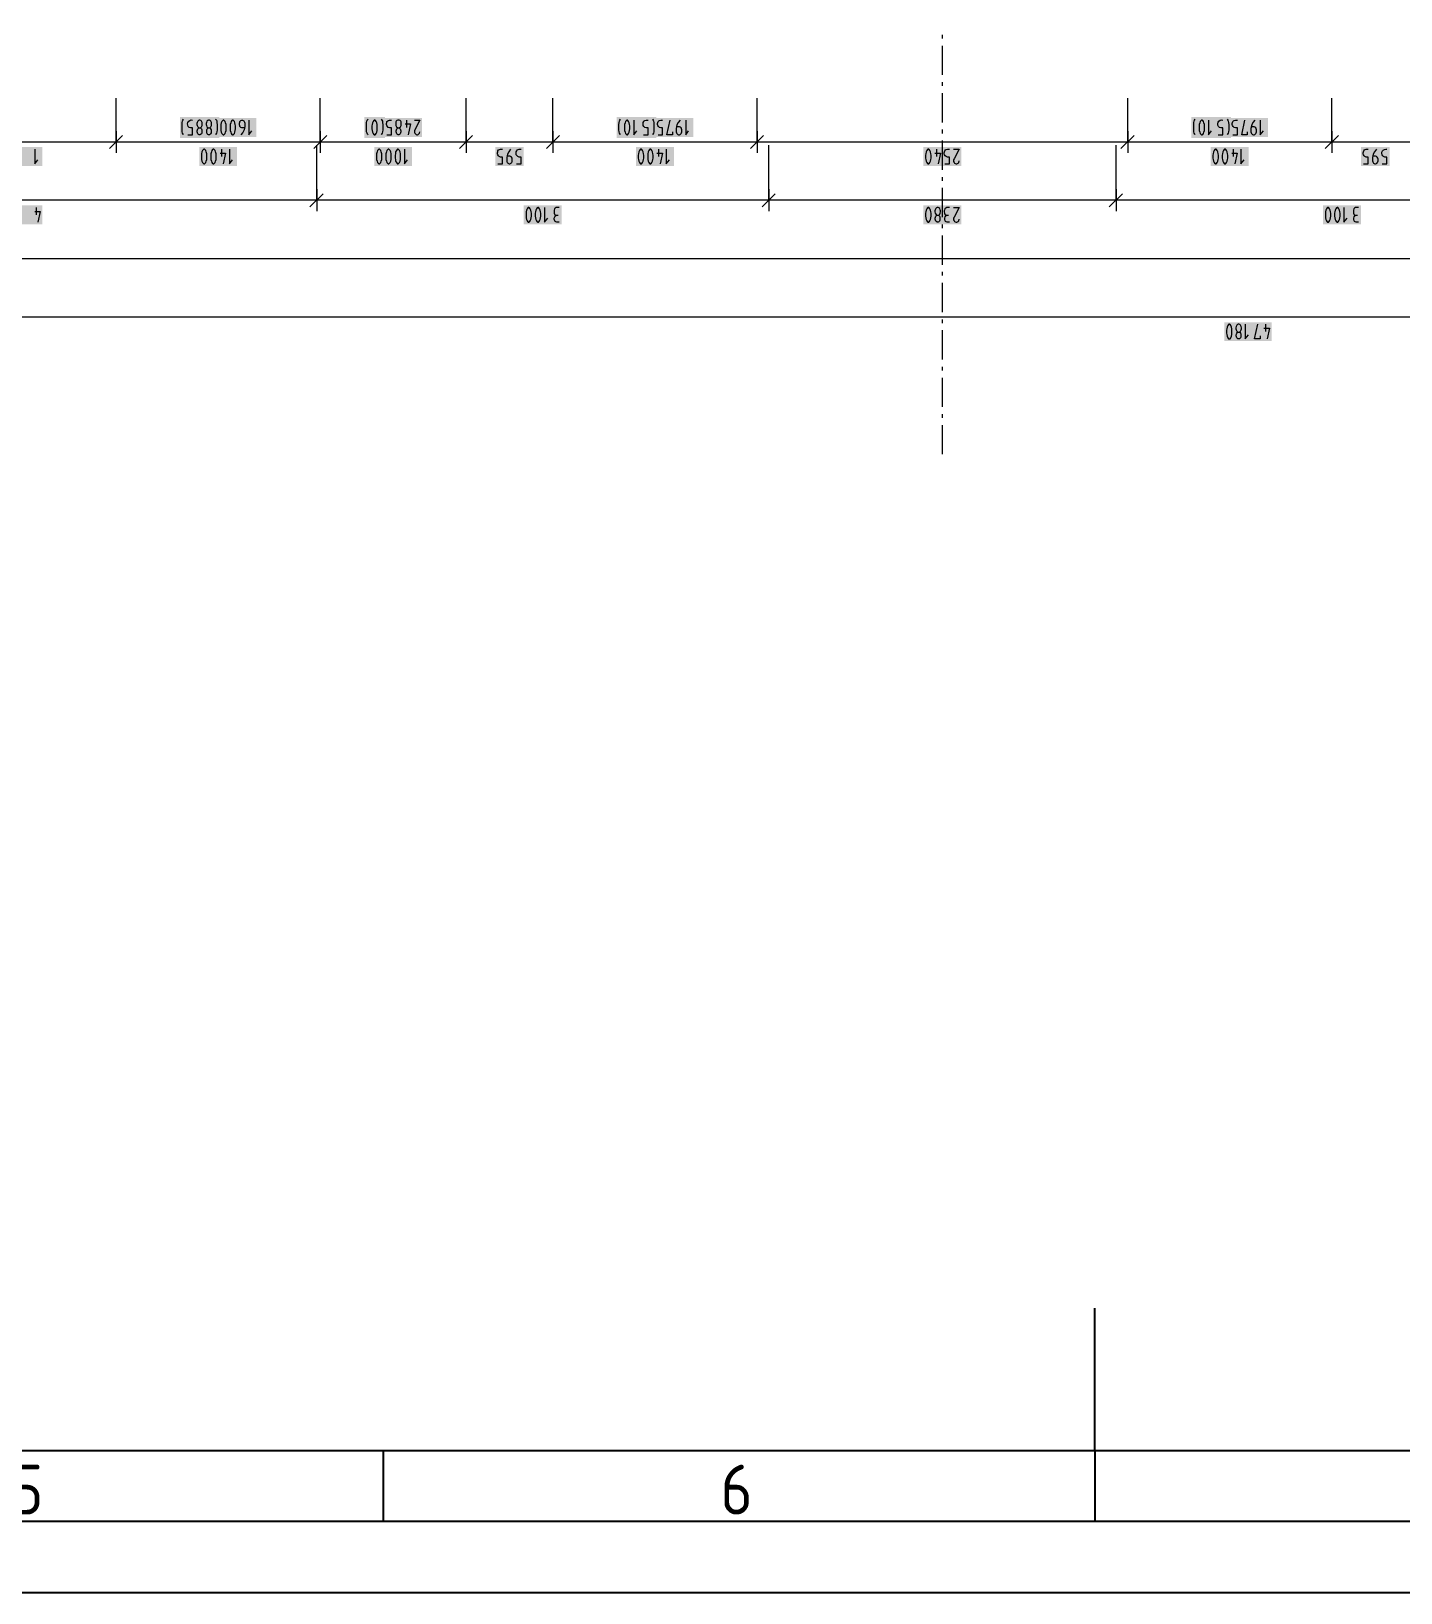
# Model space of a CAD drawing. Header units: millimetres. Extents: x 0 to 594, y 0 to 420.
# Drawn here: x 222.3 to 318.5, y 0 to 109.7 of the extents above; entities that cross this region are included whole.
import ezdxf

# ---------------------------------------------------------------- set-up
doc = ezdxf.new("R2010")
doc.units = ezdxf.units.MM
doc.header["$LTSCALE"] = 8
for name, color, linetype in [('035', 5, 'Continuous'), ('07', 7, 'Continuous'), ('PDF_Koty delkove', 7, 'Continuous'), ('PDF_Osy hlavni', 7, 'Continuous')]:
    doc.layers.add(name, color=color, linetype=linetype)
doc.styles.add('ISO Proportional', font='isocp.shx')

# ---------------------------------------------------------------- blocks, each defined once
blk = doc.blocks.new('IEC_border_a2')
at = {"layer": '035'}
for p, q in [((10, 10), (584, 10)), ((247, 10), (247, 5)), ((297, 10), (297, 5))]:
    blk.add_line(p, q, dxfattribs=at)
blk.add_lwpolyline([(0, 420), (594, 420), (594, 0), (0, 0)], close=True, dxfattribs=at)
at = {"layer": '07'}
blk.add_line((297, 10), (297, 20), dxfattribs=at)
blk.add_lwpolyline([(5, 415), (589, 415), (589, 5), (5, 5)], close=True, dxfattribs=at)
at = {"layer": '035', "style": 'ISO Proportional'}
for s, p in [('5', (220.84, 5.5)), ('6', (270.69, 5.5))]:
    blk.add_text(s, height=3.5, dxfattribs=at).set_placement(p)

msp = doc.modelspace()

# ---------------------------------------------------------------- linework, layer by layer
at = {"layer": 'PDF_Koty delkove', "lineweight": 18}
for points in [[(228.22, 101.94), (228.22, 103.23), (228.22, 103.28), (228.22, 103.36), (228.22, 103.4), (228.22, 103.45), (228.22, 103.5), (228.22, 103.52), (228.22, 103.57), (228.22, 105.02)], [(242.57, 101.94), (242.57, 103.15), (242.57, 103.2), (242.57, 103.28), (242.57, 103.32), (242.57, 103.36), (242.57, 103.41), (242.57, 103.43), (242.57, 103.48), (242.57, 103.6), (242.57, 103.65), (242.57, 105.02)], [(252.82, 103.1), (252.82, 103.14), (252.82, 103.22), (252.82, 103.26), (252.82, 103.3), (252.82, 103.35), (252.82, 103.37), (252.82, 103.42), (252.82, 103.53), (252.82, 103.58), (252.82, 103.61), (252.82, 103.66), (252.82, 105.02)], [(258.92, 101.94), (258.92, 103.07), (258.92, 103.11), (258.92, 103.18), (258.92, 103.22), (258.92, 103.27), (258.92, 103.31), (258.92, 103.33), (258.92, 103.38), (258.92, 103.49), (258.92, 103.54), (258.92, 103.57), (258.92, 103.62), (258.92, 105.02)], [(273.27, 101.94), (273.27, 102.99), (273.27, 103.03), (273.27, 103.1), (273.27, 103.14), (273.27, 103.18), (273.27, 103.22), (273.27, 103.24), (273.27, 103.28), (273.27, 103.39), (273.27, 103.44), (273.27, 103.47), (273.27, 103.51), (273.27, 103.6), (273.27, 103.65), (273.27, 105.02)], [(299.31, 101.94), (299.31, 102.85), (299.31, 102.89), (299.31, 102.95), (299.31, 102.99), (299.31, 103.02), (299.31, 103.06), (299.31, 103.08), (299.31, 103.12), (299.31, 103.22), (299.31, 103.26), (299.31, 103.28), (299.31, 103.32), (299.31, 103.4), (299.31, 103.44), (299.31, 105.02)], [(313.66, 103.22), (313.66, 103.29), (313.66, 103.33), (313.66, 103.59), (313.66, 103.64), (313.66, 105.02)], [(232.97, 102.45), (232.95, 102.49), (232.9, 102.56), (232.88, 102.66), (232.86, 102.8), (232.86, 103.14), (232.88, 103.31), (232.89, 103.41), (232.92, 103.48), (232.97, 103.55)], [(235.21, 103.55), (235.27, 103.48), (235.3, 103.41), (235.31, 103.31), (235.32, 103.14), (235.32, 102.8), (235.31, 102.66), (235.28, 102.56), (235.24, 102.49), (235.21, 102.45)], [(235.92, 103.29), (235.88, 103.39), (235.83, 103.46), (235.8, 103.48), (235.74, 103.48), (235.72, 103.46), (235.66, 103.39), (235.62, 103.29), (235.59, 103.17), (235.58, 103.07)], [(235.58, 103.07), (235.58, 102.86), (235.59, 102.76), (235.62, 102.64), (235.66, 102.54), (235.72, 102.47), (235.74, 102.45), (235.8, 102.45), (235.83, 102.47), (235.88, 102.54), (235.92, 102.64), (235.95, 102.76), (235.96, 102.86), (235.96, 103.07), (235.95, 103.17), (235.92, 103.29)], [(237.25, 102.93), (237.06, 102.93), (237, 102.95), (236.96, 102.98), (236.93, 103.02), (236.91, 103.07), (236.89, 103.14), (236.89, 103.27), (236.91, 103.34), (236.93, 103.39), (236.96, 103.43), (237, 103.46)], [(237, 103.46), (237.06, 103.48), (237.11, 103.48), (237.16, 103.46), (237.21, 103.43), (237.23, 103.39), (237.26, 103.34), (237.27, 103.27), (237.27, 103.03), (237.22, 102.8), (237.14, 102.62), (237, 102.45)], [(237.55, 103.48), (237.55, 102.45), (237.77, 102.73)], [(245.93, 102.45), (245.9, 102.49), (245.86, 102.56), (245.83, 102.66), (245.82, 102.8), (245.82, 103.14), (245.83, 103.31), (245.85, 103.41), (245.87, 103.48), (245.93, 103.55)], [(246.86, 103.55), (246.91, 103.48), (246.94, 103.41), (246.95, 103.31), (246.97, 103.14), (246.97, 102.8), (246.95, 102.66), (246.93, 102.56), (246.88, 102.49)], [(247.25, 102.45), (247.58, 102.45), (247.58, 102.93), (247.44, 102.93), (247.35, 102.97), (247.29, 103.02), (247.24, 103.1), (247.22, 103.17), (247.22, 103.24), (247.24, 103.31), (247.26, 103.38), (247.31, 103.43), (247.36, 103.46), (247.44, 103.48), (247.58, 103.48)], [(248.54, 103.21), (248.92, 103.21), (248.75, 102.45)], [(248.64, 103.48), (248.64, 102.97)], [(249.19, 103.48), (249.57, 103.48), (249.22, 102.8), (249.19, 102.73), (249.19, 102.62), (249.22, 102.56), (249.26, 102.51), (249.3, 102.47), (249.36, 102.45), (249.41, 102.45), (249.46, 102.47), (249.51, 102.51), (249.55, 102.56), (249.57, 102.66)], [(263.67, 102.45), (263.64, 102.49), (263.6, 102.56), (263.58, 102.66), (263.56, 102.8), (263.56, 103.14), (263.58, 103.31), (263.59, 103.41), (263.62, 103.48), (263.67, 103.55)], [(264.6, 103.48), (264.6, 102.45), (264.82, 102.73)], [(265.28, 102.45), (265.61, 102.45), (265.61, 102.93), (265.47, 102.93), (265.38, 102.97), (265.32, 103.02), (265.27, 103.1), (265.26, 103.17), (265.26, 103.24), (265.27, 103.31), (265.3, 103.38), (265.34, 103.43), (265.39, 103.46), (265.47, 103.48), (265.61, 103.48)], [(265.91, 103.55), (265.97, 103.48), (265.99, 103.41), (266.01, 103.31), (266.02, 103.14), (266.02, 102.8), (266.01, 102.66), (265.98, 102.56), (265.94, 102.49)], [(266.31, 102.45), (266.63, 102.45), (266.63, 102.93), (266.5, 102.93), (266.4, 102.97), (266.35, 103.02), (266.29, 103.1), (266.28, 103.17), (266.28, 103.24), (266.29, 103.31), (266.32, 103.38), (266.36, 103.43), (266.41, 103.46), (266.5, 103.48), (266.63, 103.48)], [(267.32, 102.66), (267.32, 102.45), (266.93, 102.45), (267.15, 103.48)], [(267.86, 103.48), (267.73, 103.31), (267.64, 103.14), (267.59, 102.9), (267.59, 102.66), (267.6, 102.59), (267.63, 102.54), (267.66, 102.51), (267.7, 102.47), (267.75, 102.45), (267.81, 102.45), (267.86, 102.47), (267.9, 102.51), (267.93, 102.54), (267.96, 102.59), (267.97, 102.66), (267.97, 102.8), (267.96, 102.86), (267.93, 102.93), (267.86, 102.98), (267.81, 103), (267.62, 103)], [(268.25, 103.48), (268.25, 102.45), (268.46, 102.73)], [(304.06, 102.45), (304.03, 102.49), (303.99, 102.56), (303.96, 102.66), (303.95, 102.8), (303.95, 103.14), (303.96, 103.31), (303.97, 103.41), (304, 103.48), (304.06, 103.55)], [(304.99, 103.48), (304.99, 102.45), (305.2, 102.73)], [(306.3, 103.55), (306.35, 103.48), (306.38, 103.41), (306.39, 103.31), (306.41, 103.14), (306.41, 102.8), (306.39, 102.66), (306.36, 102.56), (306.32, 102.49), (306.3, 102.45)], [(306.69, 102.45), (307.02, 102.45), (307.02, 102.93), (306.88, 102.93), (306.79, 102.97), (306.73, 103.02), (306.68, 103.1), (306.66, 103.17), (306.66, 103.24), (306.68, 103.31), (306.7, 103.38), (306.74, 103.43), (306.8, 103.46), (306.88, 103.48), (307.02, 103.48)], [(307.7, 102.66), (307.7, 102.45), (307.32, 102.45), (307.54, 103.48)], [(308.11, 103.31), (308.03, 103.14), (307.97, 102.9), (307.97, 102.66), (307.99, 102.59), (308.02, 102.54), (308.04, 102.51), (308.08, 102.47), (308.14, 102.45), (308.19, 102.45), (308.25, 102.47), (308.29, 102.51), (308.32, 102.54), (308.34, 102.59), (308.36, 102.66), (308.36, 102.8), (308.34, 102.86), (308.32, 102.93), (308.25, 102.98), (308.19, 103), (308, 103)], [(308.25, 103.48), (308.11, 103.31)], [(308.63, 103.48), (308.63, 102.45), (308.85, 102.73)], [(313.66, 101.94), (313.66, 102.78), (313.66, 102.81), (313.66, 102.87), (313.66, 102.9), (313.66, 102.94), (313.66, 102.97), (313.66, 102.99), (313.66, 103.03), (313.66, 103.12), (313.66, 103.16), (313.66, 103.18), (313.66, 103.22)], [(228.68, 102.4), (227.76, 101.48)], [(228.22, 102.71), (228.22, 101.94), (228.22, 101.17)], [(234.15, 102.93), (234.18, 102.91), (234.22, 102.86), (234.24, 102.8), (234.26, 102.73), (234.26, 102.66), (234.24, 102.59), (234.22, 102.52), (234.16, 102.47), (234.12, 102.45), (234.07, 102.45), (234.02, 102.47), (233.97, 102.52), (233.94, 102.59), (233.93, 102.66), (233.93, 102.73), (233.94, 102.8), (233.97, 102.86), (234.01, 102.91), (234.04, 102.93)], [(234.63, 102.52), (234.6, 102.59), (234.59, 102.66), (234.59, 102.73), (234.6, 102.8), (234.63, 102.86), (234.67, 102.91), (234.69, 102.93)], [(234.8, 102.93), (234.83, 102.91), (234.87, 102.86), (234.9, 102.8), (234.91, 102.73), (234.91, 102.66), (234.9, 102.59), (234.87, 102.52), (234.82, 102.47), (234.78, 102.45), (234.72, 102.45), (234.68, 102.47), (234.63, 102.52)], [(243.03, 102.4), (242.11, 101.48)], [(242.57, 102.71), (242.57, 101.94), (242.57, 101.17)], [(246.88, 102.49), (246.86, 102.45)], [(248.13, 102.93), (248.15, 102.91), (248.19, 102.86), (248.22, 102.8), (248.23, 102.73), (248.23, 102.66), (248.22, 102.59), (248.19, 102.52), (248.14, 102.47), (248.1, 102.45), (248.04, 102.45), (248, 102.47), (247.95, 102.52), (247.92, 102.59), (247.91, 102.66), (247.91, 102.73), (247.92, 102.8), (247.95, 102.86), (247.99, 102.91), (248.02, 102.93)], [(253.28, 102.4), (252.36, 101.48)], [(252.82, 101.94), (252.82, 103.1)], [(252.82, 102.71), (252.82, 101.94), (252.82, 101.17)], [(259.38, 102.4), (258.46, 101.48)], [(258.92, 102.71), (258.92, 101.94), (258.92, 101.17)], [(265.94, 102.49), (265.91, 102.45)], [(273.73, 102.4), (272.81, 101.48)], [(273.27, 102.71), (273.27, 101.94), (273.27, 101.17)], [(299.77, 102.4), (298.84, 101.48)], [(299.31, 102.71), (299.31, 101.94), (299.31, 101.17)], [(314.12, 102.4), (313.19, 101.48)], [(313.66, 102.71), (313.66, 101.94), (313.66, 101.17)], [(423.89, 101.94), (402.42, 101.94), (388.07, 101.94), (381.97, 101.94), (371.72, 101.94), (357.37, 101.94), (344.35, 101.94), (330, 101.94), (319.75, 101.94), (313.66, 101.94), (299.31, 101.94), (273.27, 101.94), (258.92, 101.94), (252.82, 101.94), (242.57, 101.94), (228.22, 101.94), (215.21, 101.94)], [(222.51, 101.43), (222.51, 100.4), (222.73, 100.68)], [(234.88, 101.02), (234.88, 100.81), (234.89, 100.71), (234.92, 100.59), (234.96, 100.49), (235.01, 100.42), (235.04, 100.4), (235.1, 100.4), (235.12, 100.42), (235.18, 100.49), (235.22, 100.59), (235.25, 100.71), (235.26, 100.81), (235.26, 101.02), (235.25, 101.12), (235.22, 101.24), (235.18, 101.34), (235.12, 101.41), (235.1, 101.43), (235.04, 101.43), (235.01, 101.41), (234.96, 101.34), (234.92, 101.24), (234.89, 101.12), (234.88, 101.02)], [(235.53, 101.16), (235.92, 101.16), (235.75, 100.4)], [(235.64, 101.43), (235.64, 100.92)], [(236.19, 101.43), (236.19, 100.4), (236.41, 100.68)], [(242.32, 97.85), (242.32, 101.73)], [(246.52, 100.81), (246.53, 100.71), (246.56, 100.59), (246.6, 100.49), (246.66, 100.42), (246.68, 100.4), (246.74, 100.4), (246.77, 100.42), (246.82, 100.49), (246.86, 100.59), (246.89, 100.71), (246.9, 100.81), (246.9, 101.02), (246.89, 101.12), (246.86, 101.24), (246.82, 101.34), (246.77, 101.41), (246.74, 101.43), (246.68, 101.43), (246.66, 101.41), (246.6, 101.34), (246.56, 101.24), (246.53, 101.12), (246.52, 101.02)], [(246.52, 101.02), (246.52, 100.81)], [(248.49, 101.43), (248.49, 100.4), (248.71, 100.68)], [(255.05, 100.4), (255.38, 100.4), (255.38, 100.88), (255.24, 100.88), (255.15, 100.92), (255.09, 100.97), (255.04, 101.05), (255.02, 101.12), (255.02, 101.19), (255.04, 101.26), (255.06, 101.33), (255.1, 101.38), (255.16, 101.41), (255.24, 101.43), (255.38, 101.43)], [(255.95, 101.43), (255.82, 101.26), (255.73, 101.09), (255.68, 100.85), (255.68, 100.61), (255.69, 100.54), (255.72, 100.49), (255.75, 100.46), (255.79, 100.42), (255.84, 100.4), (255.9, 100.4), (255.95, 100.42), (255.99, 100.46), (256.02, 100.49), (256.05, 100.54), (256.06, 100.61), (256.06, 100.75), (256.05, 100.81), (256.02, 100.88), (255.95, 100.93), (255.9, 100.95), (255.71, 100.95)], [(256.36, 100.4), (256.69, 100.4), (256.69, 100.88), (256.55, 100.88), (256.46, 100.92), (256.4, 100.97), (256.35, 101.05), (256.34, 101.12), (256.34, 101.19), (256.35, 101.26), (256.38, 101.33), (256.42, 101.38), (256.47, 101.41), (256.55, 101.43), (256.69, 101.43)], [(264.92, 101.02), (264.92, 100.81), (264.93, 100.71), (264.96, 100.59), (265, 100.49), (265.05, 100.42), (265.08, 100.4), (265.14, 100.4), (265.16, 100.42), (265.22, 100.49), (265.26, 100.59), (265.29, 100.71), (265.3, 100.81), (265.3, 101.02), (265.29, 101.12), (265.26, 101.24), (265.22, 101.34), (265.16, 101.41), (265.14, 101.43), (265.08, 101.43), (265.05, 101.41), (265, 101.34), (264.96, 101.24)], [(264.96, 101.24), (264.93, 101.12), (264.92, 101.02)], [(266.23, 101.16), (266.62, 101.16), (266.45, 100.4)], [(266.34, 101.43), (266.34, 100.92)], [(266.89, 101.43), (266.89, 100.4)], [(274.09, 97.85), (274.09, 101.73)], [(285.77, 101.16), (286.15, 101.16), (285.99, 100.4)], [(285.88, 101.43), (285.88, 100.92)], [(286.45, 100.4), (286.78, 100.4), (286.78, 100.88), (286.64, 100.88), (286.55, 100.92), (286.49, 100.97), (286.44, 101.05), (286.42, 101.12), (286.42, 101.19), (286.44, 101.26), (286.47, 101.33), (286.51, 101.38), (286.56, 101.41), (286.64, 101.43), (286.78, 101.43)], [(287.08, 101.43), (287.47, 101.43), (287.11, 100.75), (287.08, 100.68), (287.08, 100.57), (287.11, 100.51)], [(298.49, 97.85), (298.49, 101.73)], [(305.96, 100.81), (305.97, 100.71), (306, 100.59), (306.04, 100.49), (306.1, 100.42), (306.12, 100.4), (306.18, 100.4), (306.21, 100.42), (306.26, 100.49), (306.3, 100.59), (306.33, 100.71), (306.34, 100.81), (306.34, 101.02), (306.33, 101.12), (306.3, 101.24), (306.26, 101.34), (306.21, 101.41), (306.18, 101.43), (306.12, 101.43), (306.1, 101.41), (306.04, 101.34), (306, 101.24), (305.97, 101.12), (305.96, 101.02)], [(305.96, 101.02), (305.96, 100.81)], [(306.62, 101.16), (307, 101.16), (306.84, 100.4)], [(306.73, 101.43), (306.73, 100.92)], [(307.27, 101.43), (307.27, 100.4), (307.49, 100.68)], [(315.88, 100.4), (316.21, 100.4), (316.21, 100.88), (316.07, 100.88), (315.98, 100.92), (315.92, 100.97), (315.87, 101.05), (315.86, 101.12), (315.86, 101.19), (315.87, 101.26), (315.9, 101.33), (315.94, 101.38), (315.99, 101.41), (316.07, 101.43), (316.21, 101.43)], [(316.79, 101.43), (316.65, 101.26), (316.57, 101.09), (316.51, 100.85), (316.51, 100.61), (316.53, 100.54), (316.55, 100.49), (316.58, 100.46), (316.62, 100.42), (316.68, 100.4), (316.73, 100.4), (316.79, 100.42), (316.83, 100.46), (316.85, 100.49), (316.88, 100.54), (316.9, 100.61), (316.9, 100.75), (316.88, 100.81), (316.85, 100.88), (316.79, 100.93), (316.73, 100.95), (316.54, 100.95)], [(266.89, 100.4), (267.11, 100.68)], [(287.11, 100.51), (287.15, 100.46), (287.19, 100.42), (287.25, 100.4), (287.3, 100.4), (287.35, 100.42), (287.4, 100.46), (287.44, 100.51), (287.47, 100.61)], [(549.56, 97.85), (518.99, 97.85), (486.83, 97.85), (438.24, 97.85), (403.24, 97.85), (371.46, 97.85), (330.26, 97.85), (298.49, 97.85), (274.09, 97.85), (242.32, 97.85), (201.11, 97.85), (169.34, 97.85), (140.38, 97.85), (119.96, 97.85), (114.47, 97.85), (80.88, 97.85), (65.97, 97.85)], [(242.78, 98.31), (241.85, 97.39)], [(242.32, 98.62), (242.32, 97.85), (242.32, 97.08)], [(274.55, 98.31), (273.63, 97.39)], [(274.09, 98.62), (274.09, 97.85), (274.09, 97.08)], [(298.95, 98.31), (298.02, 97.39)], [(298.49, 98.62), (298.49, 97.85), (298.49, 97.08)], [(222.51, 97.06), (222.89, 97.06), (222.73, 96.31)], [(222.62, 97.34), (222.62, 96.82)], [(257.16, 96.33), (257.19, 96.31), (257.24, 96.31), (257.27, 96.33), (257.33, 96.4), (257.37, 96.5), (257.4, 96.62), (257.41, 96.72), (257.41, 96.93), (257.4, 97.03), (257.37, 97.15), (257.33, 97.25), (257.27, 97.32), (257.24, 97.34), (257.19, 97.34), (257.16, 97.32), (257.11, 97.25), (257.07, 97.15), (257.04, 97.03), (257.03, 96.93)], [(257.03, 96.93), (257.03, 96.72), (257.04, 96.62), (257.07, 96.5), (257.11, 96.4), (257.16, 96.33)], [(258.34, 97.34), (258.34, 96.31), (258.56, 96.58)], [(259.35, 97.34), (259.16, 97.34), (259.09, 97.3), (259.04, 97.25), (259.01, 97.16), (259, 97.1), (259, 97.03), (259.01, 96.94), (259.04, 96.87), (259.09, 96.82), (259.19, 96.79)], [(259.19, 96.31), (259.13, 96.33), (259.08, 96.36), (259.05, 96.41), (259.02, 96.52), (259.02, 96.58), (259.05, 96.69), (259.11, 96.75), (259.19, 96.79), (259.3, 96.79)], [(286.04, 97.32), (285.99, 97.34), (285.93, 97.34), (285.88, 97.32), (285.82, 97.27), (285.78, 97.18), (285.77, 97.1)], [(285.77, 97.1), (285.77, 97.03), (285.78, 96.94), (285.82, 96.86), (285.88, 96.81), (285.9, 96.79), (286.01, 96.79), (286.04, 96.81), (286.1, 96.86), (286.14, 96.94), (286.15, 97.03), (286.15, 97.1), (286.14, 97.18), (286.1, 97.27), (286.04, 97.32)], [(286.01, 96.79), (286.04, 96.77), (286.08, 96.72), (286.11, 96.65), (286.12, 96.58), (286.12, 96.52), (286.11, 96.45), (286.08, 96.38), (286.03, 96.33), (285.99, 96.31), (285.93, 96.31), (285.89, 96.33), (285.84, 96.38), (285.81, 96.45), (285.79, 96.52), (285.79, 96.58), (285.81, 96.65), (285.84, 96.72), (285.88, 96.77), (285.9, 96.79)], [(286.78, 97.34), (286.59, 97.34), (286.52, 97.3), (286.47, 97.25), (286.44, 97.16), (286.42, 97.1), (286.42, 97.03), (286.44, 96.94), (286.47, 96.87), (286.52, 96.82), (286.62, 96.79)], [(286.78, 96.31), (286.62, 96.31), (286.56, 96.33), (286.51, 96.36), (286.48, 96.41), (286.45, 96.52), (286.45, 96.58), (286.48, 96.69), (286.53, 96.75), (286.62, 96.79), (286.73, 96.79)], [(287.08, 97.34), (287.47, 97.34), (287.11, 96.65), (287.08, 96.58), (287.08, 96.48), (287.11, 96.41), (287.15, 96.36), (287.19, 96.33), (287.25, 96.31), (287.3, 96.31), (287.36, 96.33), (287.4, 96.36), (287.44, 96.41), (287.47, 96.52)], [(313.2, 96.93), (313.2, 96.72), (313.21, 96.62), (313.24, 96.5), (313.28, 96.4), (313.33, 96.33), (313.36, 96.31), (313.41, 96.31), (313.44, 96.33), (313.5, 96.4), (313.54, 96.5), (313.56, 96.62), (313.58, 96.72), (313.58, 96.93), (313.56, 97.03), (313.54, 97.15), (313.5, 97.25), (313.44, 97.32), (313.41, 97.34), (313.36, 97.34), (313.33, 97.32), (313.28, 97.25)], [(313.28, 97.25), (313.24, 97.15), (313.21, 97.03), (313.2, 96.93)], [(314.51, 97.34), (314.51, 96.31), (314.73, 96.58)], [(315.52, 97.34), (315.33, 97.34), (315.26, 97.3), (315.21, 97.25), (315.18, 97.16), (315.17, 97.1), (315.17, 97.03), (315.18, 96.94)], [(315.18, 96.94), (315.21, 96.87), (315.26, 96.82), (315.36, 96.79)], [(315.52, 96.31), (315.36, 96.31), (315.3, 96.33), (315.25, 96.36), (315.22, 96.41), (315.19, 96.52), (315.19, 96.58), (315.22, 96.69), (315.28, 96.75), (315.36, 96.79), (315.47, 96.79)], [(259.35, 96.31), (259.19, 96.31)], [(549.56, 93.74), (336.22, 93.74), (119.96, 93.74), (114.47, 93.74), (80.88, 93.74), (65.97, 93.74)], [(549.56, 89.64), (309.27, 89.64), (65.97, 89.64)], [(307.57, 89.13), (307.57, 88.1), (307.79, 88.38)], [(308.61, 88.31), (308.61, 88.1), (308.23, 88.1), (308.45, 89.13)], [(308.99, 89.13), (308.99, 88.62)], [(306.98, 88.17), (306.95, 88.24), (306.94, 88.31), (306.94, 88.38), (306.95, 88.45), (306.98, 88.51), (307.02, 88.57), (307.05, 88.58)], [(307.16, 88.58), (307.19, 88.57), (307.23, 88.51), (307.25, 88.45), (307.27, 88.38), (307.27, 88.31), (307.25, 88.24), (307.23, 88.17), (307.17, 88.12), (307.13, 88.1), (307.08, 88.1), (307.04, 88.12), (306.98, 88.17)], [(308.88, 88.86), (309.27, 88.86), (309.1, 88.1)]]:
    msp.add_lwpolyline(points, dxfattribs=at)
for points in [[(233.27, 102.45), (233.6, 102.45), (233.6, 102.93), (233.46, 102.93), (233.37, 102.97, -0.84267), (233.6, 103.48)], [(305.67, 102.45), (306, 102.45), (306, 102.93), (305.86, 102.93), (305.76, 102.97, -0.842694), (306, 103.48)], [(317.2, 100.4), (317.53, 100.4), (317.53, 100.88), (317.39, 100.88), (317.29, 100.92), (317.24, 100.97, -0.753189), (317.53, 101.43)]]:
    msp.add_lwpolyline(points, format="xyb", dxfattribs=at)
for points in [[(233.9, 103.24), (233.9, 103.17), (233.92, 103.09), (233.96, 103), (234.01, 102.95), (234.04, 102.93), (234.15, 102.93), (234.18, 102.95), (234.23, 103), (234.27, 103.09), (234.28, 103.17), (234.28, 103.24), (234.27, 103.32), (234.23, 103.41), (234.18, 103.46), (234.12, 103.48), (234.07, 103.48), (234.01, 103.46), (233.96, 103.41), (233.92, 103.32)], [(234.56, 103.24), (234.56, 103.17), (234.57, 103.09), (234.61, 103), (234.67, 102.95), (234.69, 102.93), (234.8, 102.93), (234.83, 102.95), (234.89, 103), (234.93, 103.09), (234.94, 103.17), (234.94, 103.24), (234.93, 103.32), (234.89, 103.41), (234.83, 103.46), (234.78, 103.48), (234.72, 103.48), (234.67, 103.46), (234.61, 103.41), (234.57, 103.32)], [(236.24, 103.07), (236.24, 102.86), (236.25, 102.76), (236.28, 102.64), (236.32, 102.54), (236.37, 102.47), (236.4, 102.45), (236.45, 102.45), (236.48, 102.47), (236.54, 102.54), (236.58, 102.64), (236.6, 102.76), (236.62, 102.86), (236.62, 103.07), (236.6, 103.17), (236.58, 103.29), (236.54, 103.39), (236.48, 103.46), (236.45, 103.48), (236.4, 103.48), (236.37, 103.46), (236.32, 103.39), (236.28, 103.29), (236.25, 103.17)], [(246.2, 103.07), (246.2, 102.86), (246.22, 102.76), (246.24, 102.64), (246.28, 102.54), (246.34, 102.47), (246.37, 102.45), (246.42, 102.45), (246.45, 102.47), (246.5, 102.54), (246.54, 102.64), (246.57, 102.76), (246.58, 102.86), (246.58, 103.07), (246.57, 103.17), (246.54, 103.29), (246.5, 103.39), (246.45, 103.46), (246.42, 103.48), (246.37, 103.48), (246.34, 103.46), (246.28, 103.39), (246.24, 103.29), (246.22, 103.17)], [(263.94, 103.07), (263.94, 102.86), (263.96, 102.76), (263.99, 102.64), (264.03, 102.54), (264.08, 102.47), (264.11, 102.45), (264.16, 102.45), (264.19, 102.47), (264.24, 102.54), (264.29, 102.64), (264.31, 102.76), (264.33, 102.86), (264.33, 103.07), (264.31, 103.17), (264.29, 103.29), (264.24, 103.39), (264.19, 103.46), (264.16, 103.48), (264.11, 103.48), (264.08, 103.46), (264.03, 103.39), (263.99, 103.29), (263.96, 103.17)], [(304.33, 103.07), (304.33, 102.86), (304.34, 102.76), (304.37, 102.64), (304.41, 102.54), (304.47, 102.47), (304.49, 102.45), (304.55, 102.45), (304.58, 102.47), (304.63, 102.54), (304.67, 102.64), (304.7, 102.76), (304.71, 102.86), (304.71, 103.07), (304.7, 103.17), (304.67, 103.29), (304.63, 103.39), (304.58, 103.46), (304.55, 103.48), (304.49, 103.48), (304.47, 103.46), (304.41, 103.39), (304.37, 103.29), (304.34, 103.17)], [(234.22, 101.02), (234.22, 100.81), (234.23, 100.71), (234.26, 100.59), (234.3, 100.49), (234.36, 100.42), (234.38, 100.4), (234.44, 100.4), (234.47, 100.42), (234.52, 100.49), (234.56, 100.59), (234.59, 100.71), (234.6, 100.81), (234.6, 101.02), (234.59, 101.12), (234.56, 101.24), (234.52, 101.34), (234.47, 101.41), (234.44, 101.43), (234.38, 101.43), (234.36, 101.41), (234.3, 101.34), (234.26, 101.24), (234.23, 101.12)], [(247.18, 101.02), (247.18, 100.81), (247.19, 100.71), (247.22, 100.59), (247.26, 100.49), (247.31, 100.42), (247.34, 100.4), (247.39, 100.4), (247.42, 100.42), (247.48, 100.49), (247.52, 100.59), (247.55, 100.71), (247.56, 100.81), (247.56, 101.02), (247.55, 101.12), (247.52, 101.24), (247.48, 101.34), (247.42, 101.41), (247.39, 101.43), (247.34, 101.43), (247.31, 101.41), (247.26, 101.34), (247.22, 101.24), (247.19, 101.12)], [(247.83, 101.02), (247.83, 100.81), (247.85, 100.71), (247.87, 100.59), (247.92, 100.49), (247.97, 100.42), (248, 100.4), (248.05, 100.4), (248.08, 100.42), (248.13, 100.49), (248.18, 100.59), (248.2, 100.71), (248.22, 100.81), (248.22, 101.02), (248.2, 101.12), (248.18, 101.24), (248.13, 101.34), (248.08, 101.41), (248.05, 101.43), (248, 101.43), (247.97, 101.41), (247.92, 101.34), (247.87, 101.24), (247.85, 101.12)], [(265.58, 101.02), (265.58, 100.81), (265.59, 100.71), (265.62, 100.59), (265.66, 100.49), (265.71, 100.42), (265.74, 100.4), (265.79, 100.4), (265.82, 100.42), (265.88, 100.49), (265.92, 100.59), (265.94, 100.71), (265.96, 100.81), (265.96, 101.02), (265.94, 101.12), (265.92, 101.24), (265.88, 101.34), (265.82, 101.41), (265.79, 101.43), (265.74, 101.43), (265.71, 101.41), (265.66, 101.34), (265.62, 101.24), (265.59, 101.12)], [(285.11, 101.02), (285.11, 100.81), (285.12, 100.71), (285.15, 100.59), (285.19, 100.49), (285.25, 100.42), (285.27, 100.4), (285.33, 100.4), (285.36, 100.42), (285.41, 100.49), (285.45, 100.59), (285.48, 100.71), (285.49, 100.81), (285.49, 101.02), (285.48, 101.12), (285.45, 101.24), (285.41, 101.34), (285.36, 101.41), (285.33, 101.43), (285.27, 101.43), (285.25, 101.41), (285.19, 101.34), (285.15, 101.24), (285.12, 101.12)], [(305.3, 101.02), (305.3, 100.81), (305.32, 100.71), (305.34, 100.59), (305.38, 100.49), (305.44, 100.42), (305.47, 100.4), (305.52, 100.4), (305.55, 100.42), (305.6, 100.49), (305.64, 100.59), (305.67, 100.71), (305.69, 100.81), (305.69, 101.02), (305.67, 101.12), (305.64, 101.24), (305.6, 101.34), (305.55, 101.41), (305.52, 101.43), (305.47, 101.43), (305.44, 101.41), (305.38, 101.34), (305.34, 101.24), (305.32, 101.12)], [(257.68, 96.93), (257.68, 96.72), (257.7, 96.62), (257.72, 96.5), (257.76, 96.4), (257.82, 96.33), (257.85, 96.31), (257.9, 96.31), (257.93, 96.33), (257.98, 96.4), (258.02, 96.5), (258.05, 96.62), (258.07, 96.72), (258.07, 96.93), (258.05, 97.03), (258.02, 97.15), (257.98, 97.25), (257.93, 97.32), (257.9, 97.34), (257.85, 97.34), (257.82, 97.32), (257.76, 97.25), (257.72, 97.15), (257.7, 97.03)], [(285.11, 96.93), (285.11, 96.72), (285.12, 96.62), (285.15, 96.5), (285.19, 96.4), (285.25, 96.33), (285.27, 96.31), (285.33, 96.31), (285.36, 96.33), (285.41, 96.4), (285.45, 96.5), (285.48, 96.62), (285.49, 96.72), (285.49, 96.93), (285.48, 97.03), (285.45, 97.15), (285.41, 97.25), (285.36, 97.32), (285.33, 97.34), (285.27, 97.34), (285.25, 97.32), (285.19, 97.25), (285.15, 97.15), (285.12, 97.03)], [(313.85, 96.93), (313.85, 96.72), (313.87, 96.62), (313.89, 96.5), (313.93, 96.4), (313.99, 96.33), (314.02, 96.31), (314.07, 96.31), (314.1, 96.33), (314.15, 96.4), (314.19, 96.5), (314.22, 96.62), (314.24, 96.72), (314.24, 96.93), (314.22, 97.03), (314.19, 97.15), (314.15, 97.25), (314.1, 97.32), (314.07, 97.34), (314.02, 97.34), (313.99, 97.32), (313.93, 97.25), (313.89, 97.15), (313.87, 97.03)], [(306.26, 88.72), (306.26, 88.51), (306.27, 88.41), (306.3, 88.29), (306.34, 88.19), (306.39, 88.12), (306.42, 88.1), (306.47, 88.1), (306.5, 88.12), (306.56, 88.19), (306.6, 88.29), (306.63, 88.41), (306.64, 88.51), (306.64, 88.72), (306.63, 88.82), (306.6, 88.94), (306.56, 89.04), (306.5, 89.11), (306.47, 89.13), (306.42, 89.13), (306.39, 89.11), (306.34, 89.04), (306.3, 88.94), (306.27, 88.82)], [(306.91, 88.89), (306.91, 88.82), (306.93, 88.74), (306.97, 88.65), (307.02, 88.6), (307.05, 88.58), (307.16, 88.58), (307.19, 88.6), (307.24, 88.65), (307.28, 88.74), (307.3, 88.82), (307.3, 88.89), (307.28, 88.98), (307.24, 89.06), (307.19, 89.11), (307.13, 89.13), (307.08, 89.13), (307.02, 89.11), (306.97, 89.06), (306.93, 88.98)]]:
    msp.add_lwpolyline(points, close=True, dxfattribs=at)
msp.add_lwpolyline([(247.88, 103.24), (247.88, 103.17), (247.89, 103.09), (247.93, 103), (247.99, 102.95), (248.02, 102.93), (248.13, 102.93), (248.15, 102.95), (248.21, 103), (248.25, 103.09), (248.26, 103.17), (248.26, 103.24, 1.262105)], format="xyb", close=True, dxfattribs=at)
at = {"layer": 'PDF_Koty delkove', "color": 7, "lineweight": 18, "true_color": 0xffffff, "transparency": 33554559}
for points in [[(235.48, 103.7), (232.71, 103.7), (235.48, 102.23), (232.71, 102.23)], [(238.08, 103.63), (235.43, 103.63), (238.08, 102.3), (235.43, 102.3)], [(247.12, 103.7), (245.67, 103.7), (247.12, 102.23), (245.67, 102.23)], [(249.73, 103.63), (247.07, 103.63), (249.73, 102.3), (247.07, 102.3)], [(266.18, 103.7), (263.41, 103.7), (266.18, 102.23), (263.41, 102.23)], [(268.78, 103.63), (266.12, 103.63), (268.78, 102.3), (266.12, 102.3)], [(306.56, 103.7), (303.79, 103.7), (306.56, 102.23), (303.79, 102.23)], [(309.17, 103.63), (306.51, 103.63), (309.17, 102.3), (306.51, 102.3)], [(223.04, 101.58), (220.38, 101.58), (223.04, 100.25), (220.38, 100.25)], [(236.73, 101.58), (234.07, 101.58), (236.73, 100.25), (234.07, 100.25)], [(249.03, 101.58), (246.37, 101.58), (249.03, 100.25), (246.37, 100.25)], [(256.87, 101.58), (254.87, 101.58), (256.87, 100.25), (254.87, 100.25)], [(267.43, 101.58), (264.76, 101.58), (267.43, 100.25), (264.76, 100.25)], [(287.62, 101.58), (284.96, 101.58), (287.62, 100.25), (284.96, 100.25)], [(307.81, 101.58), (305.15, 101.58), (307.81, 100.25), (305.15, 100.25)], [(317.71, 101.58), (315.7, 101.58), (317.71, 100.25), (315.7, 100.25)], [(223.04, 97.49), (220.38, 97.49), (223.04, 96.16), (220.38, 96.16)], [(259.53, 97.49), (256.87, 97.49), (259.53, 96.16), (256.87, 96.16)], [(287.62, 97.49), (284.96, 97.49), (287.62, 96.16), (284.96, 96.16)], [(315.7, 97.49), (313.04, 97.49), (315.7, 96.16), (313.04, 96.16)], [(309.42, 89.28), (306.1, 89.28), (309.42, 87.95), (306.1, 87.95)]]:
    msp.add_solid(points, dxfattribs=at)
at = {"layer": 'PDF_Osy hlavni', "lineweight": 18}
for points in [[(286.29, 109.21), (286.29, 109.47)], [(286.29, 106.65), (286.29, 108.7)], [(286.29, 105.88), (286.29, 106.14)], [(286.29, 103.32), (286.29, 105.37)], [(286.29, 102.55), (286.29, 102.81)], [(286.29, 99.99), (286.29, 102.04)], [(286.29, 99.22), (286.29, 99.47)], [(286.29, 96.66), (286.29, 98.71)], [(286.29, 95.89), (286.29, 96.14)], [(286.29, 93.32), (286.29, 95.37)], [(286.29, 92.56), (286.29, 92.81)], [(286.29, 89.99), (286.29, 92.04)], [(286.29, 89.22), (286.29, 89.48)], [(286.29, 86.66), (286.29, 88.71)], [(286.29, 85.89), (286.29, 86.15)], [(286.29, 83.33), (286.29, 85.38)], [(286.29, 82.56), (286.29, 82.82)], [(286.29, 80), (286.29, 82.05)]]:
    msp.add_lwpolyline(points, dxfattribs=at)

# ---------------------------------------------------------------- block references
msp.add_blockref('IEC_border_a2', (0, 0))

doc.saveas('drawing.dxf')
